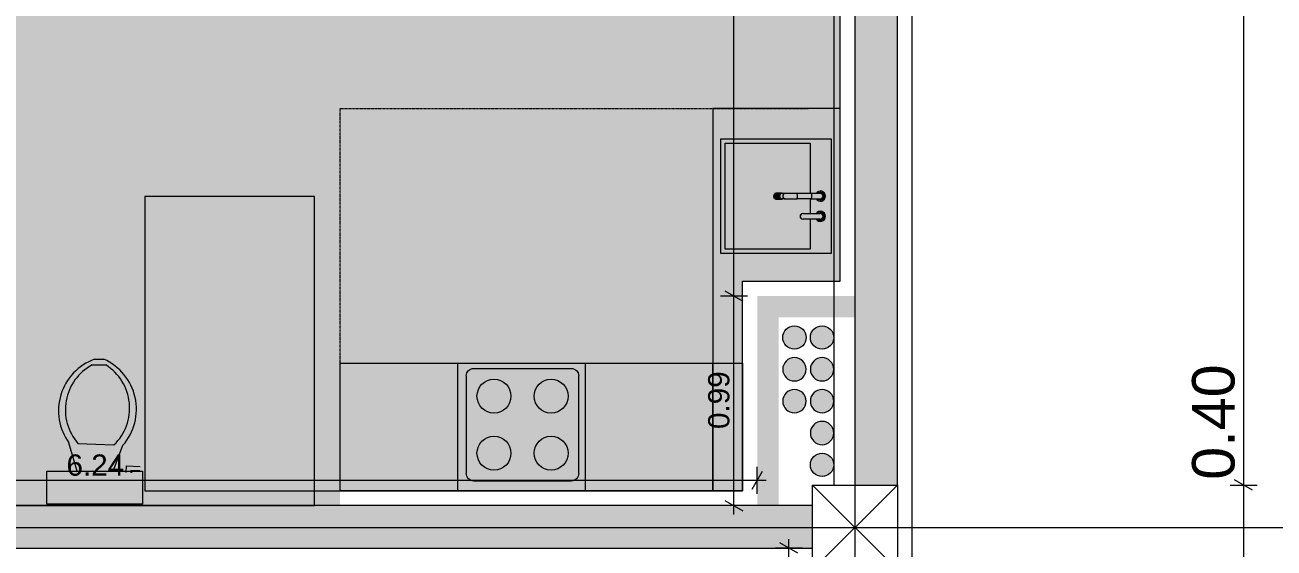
# Model space of a CAD drawing. Header units: millimetres. Extents: x 475616349 to 476941521, y 4620115302 to 4621446928.
# Drawn here: x 476535230 to 476541112, y 4620575239 to 4620577703 of the extents above; entities that cross this region are included whole.
import ezdxf

# ---------------------------------------------------------------- set-up
doc = ezdxf.new("R2010")
doc.units = ezdxf.units.MM
doc.header["$MEASUREMENT"] = 0
doc.linetypes.add('ACAD_ISO02W100', pattern=[7.5, 6, -1.5])
doc.linetypes.add('dash fine 0_25', pattern=[0.5952, 0.2976, -0.2976])
for name, color, linetype, lineweight in [('0_Pen_No__2_Pen_No__7_Pen_No__2_Pen_No__7', 7, 'Continuous', 0), ('0_Pen_No__7_Pen_No__7_Pen_No__7', 7, 'Continuous', 0), ('2D Drafting - General_Pen_No__1_Pen_No__7', 7, 'Continuous', 0), ('2D Drafting - General_Pen_No__250_Pen_No__2_Pen_No__7', 7, 'Continuous', 0), ('2D Drafting - General_Pen_No__250_Pen_No__7_Pen_No__7', 7, 'Continuous', 0), ('G-Anno-Nplt_Pen_No__151', 151, 'Continuous', 0), ('G-Anno-Nplt_Pen_No__4', 7, 'Continuous', 0), ('New_--------AVEJI_MODZRAVI_Pen_No__7', 7, 'Continuous', 0), ('New_--------AVEJI_UDZRAVI_Pen_No__7', 7, 'Continuous', 0), ('New_reg_nak_Pen_No__7', 7, 'Continuous', 0), ('New_zoma_Pen_No__4', 7, 'Continuous', 0), ('New_zoma_Pen_No__7', 7, 'Continuous', 0), ('shaxtebi da milebi_Pen_No__1_Pen_No__1_Pen_No__1', 1, 'Continuous', 0), ('shaxtebi da milebi_Pen_No__5_Pen_No__5_Pen_No__5', 5, 'Continuous', 0), ('zoma_Pen_No__142', 142, 'Continuous', 0), ('zoma_Pen_No__5_Pen_No__5', 5, 'Continuous', 0)]:
    doc.layers.add(name, color=color, linetype=linetype, lineweight=lineweight)
doc.layers.add('New_--aveji_Pen_No__251', color=7, linetype='Continuous', lineweight=0, true_color=0x656565)
doc.layers.add('shaxtebi da milebi_Pen_No__5_Pen_No__5_Pen_No__252', color=7, linetype='Continuous', lineweight=0, true_color=0x666666)
doc.layers.add('New_zoma', color=7, linetype='Continuous')
doc.layers.add('zoma', color=7, linetype='Continuous')
doc.styles.add('GENERATED_STYLE_1', font='arial.ttf')
doc.styles.add('GENERATED_STYLE_2', font='arial.ttf')
doc.dimstyles.new('GENERATED_STYLE__18', dxfattribs={"dimtxt": 100, "dimasz": 64.421331, "dimexe": 0.18, "dimexo": 3, "dimgap": 0.09, "dimtad": 1, "dimtih": 1, "dimtoh": 1, "dimlfac": 0.001, "dimzin": 0, "dimdsep": 46, "dimtxsty": 'GENERATED_STYLE_1', "dimblk": 'ARROWHEAD_2', "dimblk1": 'ARROWHEAD_2', "dimblk2": 'ARROWHEAD_2', "dimcen": 0.09, "dimclrd": 7, "dimclre": 7, "dimclrt": 7, "dimadec": 0, "dimazin": 0, "dimtfac": 1, "dimtdec": 4, "dimtmove": 0, "dimatfit": 3, "dimfxl": 1, "dimtolj": 1, "dimtzin": 0, "dimarcsym": 0})
doc.dimstyles.new('GENERATED_STYLE__19', dxfattribs={"dimtxt": 100, "dimasz": 64.421331, "dimexe": 0.18, "dimexo": 3, "dimgap": 0.09, "dimtad": 1, "dimlfac": 0.001, "dimzin": 0, "dimdsep": 46, "dimtxsty": 'GENERATED_STYLE_1', "dimblk": 'ARROWHEAD_2', "dimblk1": 'ARROWHEAD_2', "dimblk2": 'ARROWHEAD_2', "dimcen": 0.09, "dimclrd": 7, "dimclre": 7, "dimclrt": 7, "dimadec": 0, "dimazin": 0, "dimtfac": 1, "dimtdec": 4, "dimtmove": 0, "dimatfit": 3, "dimfxl": 1, "dimtolj": 1, "dimtzin": 0, "dimarcsym": 0})
doc.dimstyles.new('GENERATED_STYLE__2', dxfattribs={"dimtxt": 200, "dimasz": 64.421331, "dimexe": 0.18, "dimexo": 3, "dimgap": 0.09, "dimtad": 1, "dimlfac": 0.001, "dimzin": 0, "dimdsep": 46, "dimtxsty": 'GENERATED_STYLE_2', "dimblk": 'ARROWHEAD_2', "dimblk1": 'ARROWHEAD_2', "dimblk2": 'ARROWHEAD_2', "dimcen": 0.09, "dimclrd": 142, "dimclre": 142, "dimclrt": 142, "dimadec": 0, "dimazin": 0, "dimtfac": 1, "dimtdec": 4, "dimtmove": 0, "dimatfit": 3, "dimfxl": 1, "dimtolj": 1, "dimtzin": 0, "dimarcsym": 0})

# ---------------------------------------------------------------- blocks, each defined once
blk = doc.blocks.new('*D1650', base_point=(476577134.1, 4620325125.7))
at = {"layer": 'zoma_Pen_No__142', "color": 142, "linetype": 'Continuous', "lineweight": 0, "transparency": 16777216}
for p, q in [((476541011, 4620582011.1), (476540926.2, 4620582060)), ((476540905, 4620582035.6), (476541032.1, 4620582035.6)), ((476540968.6, 4620582035.6), (476540968.6, 4620575535.6)), ((476540905, 4620575535.6), (476541032.1, 4620575535.6)), ((476541011, 4620575511.1), (476540926.2, 4620575560))]:
    blk.add_line(p, q, dxfattribs=at)
at = {"layer": 'zoma_Pen_No__142', "color": 142, "lineweight": 0, "transparency": 16777216, "char_height": 200, "attachment_point": 7, "rotation": 90, "style": 'GENERATED_STYLE_2'}
for s, insert in [('\\A1;{\\pql;\\fArial CYR|b0|i0|c204|p34;6.50}', (476540928.6, 4620578519.5)), ('\\A1;{\\pql;\\fArial CYR|b0|i0|c204|p34;0.40}', (476540928.6, 4620575560.1))]:
    blk.add_mtext(s, dxfattribs=dict(at, insert=insert))
blk = doc.blocks.new('ARROWHEAD_2')
at = {"color": 0, "linetype": 'Continuous', "lineweight": 0}
for p, q in [((0, 0), (-1, 0)), ((-0.378, -0.655), (0.378, 0.655))]:
    blk.add_line(p, q, dxfattribs=at)
blk = doc.blocks.new('*D1651', base_point=(476577134.1, 4620325125.7))
at = {"layer": 'zoma_Pen_No__142', "color": 142, "linetype": 'Continuous', "lineweight": 0, "transparency": 16777216}
for p, q in [((476540905, 4620575535.6), (476541032.1, 4620575535.6)), ((476541011, 4620575511.1), (476540926.2, 4620575560)), ((476540968.6, 4620575535.6), (476540968.6, 4620575135.6)), ((476540905, 4620575135.6), (476541032.1, 4620575135.6)), ((476541011, 4620575111.1), (476540926.2, 4620575160))]:
    blk.add_line(p, q, dxfattribs=at)
blk = doc.blocks.new('*D1760', base_point=(476577134.1, 4620325125.7))
at = {"layer": 'New_zoma_Pen_No__4', "color": 7, "linetype": 'Continuous', "lineweight": 0, "transparency": 16777216}
for p, q in [((476538890.7, 4620575238.8), (476538763.5, 4620575238.8)), ((476538869.5, 4620575214.4), (476538784.7, 4620575263.3)), ((476538827.1, 4620575238.8), (476538827.1, 4620575280.3)), ((476538827.1, 4620574235.8), (476538827.1, 4620575238.8)), ((476538890.7, 4620574235.8), (476538763.5, 4620574235.8)), ((476538784.7, 4620574260.3), (476538869.5, 4620574211.4))]:
    blk.add_line(p, q, dxfattribs=at)
at = {"layer": 'New_zoma_Pen_No__7', "color": 7, "lineweight": 0, "transparency": 16777216, "insert": (476538807.1, 4620574604.3), "char_height": 100, "attachment_point": 7, "rotation": 90, "style": 'GENERATED_STYLE_1'}
blk.add_mtext('\\A1;{\\pql;\\fArial|b0|i0|c0|p34;1.00}', dxfattribs=at)
blk = doc.blocks.new('*D1761', base_point=(476577134.1, 4620325125.7))
at = {"layer": 'New_zoma_Pen_No__4', "color": 7, "linetype": 'Continuous', "lineweight": 0, "transparency": 16777216}
for p, q in [((476532462.8, 4620575600.6), (476532413.9, 4620575515.9)), ((476532438.4, 4620575494.7), (476532438.4, 4620575621.8)), ((476538654.2, 4620575515.9), (476538703.1, 4620575600.6)), ((476538678.6, 4620575494.7), (476538678.6, 4620575621.8)), ((476532396.9, 4620575558.2), (476532438.4, 4620575558.2)), ((476532438.4, 4620575558.2), (476538678.6, 4620575558.2)), ((476538678.6, 4620575558.2), (476538720.1, 4620575558.2))]:
    blk.add_line(p, q, dxfattribs=at)
at = {"layer": 'New_zoma_Pen_No__7', "color": 7, "lineweight": 0, "transparency": 16777216, "insert": (476535425.5, 4620575578.2), "char_height": 100, "attachment_point": 7, "style": 'GENERATED_STYLE_1'}
blk.add_mtext('\\A1;{\\pql;\\fArial|b0|i0|c0|p34;6.24}', dxfattribs=at)
blk = doc.blocks.new('*D1762', base_point=(476577134.1, 4620325125.7))
at = {"layer": 'New_zoma_Pen_No__4', "color": 7, "linetype": 'Continuous', "lineweight": 0, "transparency": 16777216}
for p, q in [((476538631.9, 4620576425.8), (476538504.8, 4620576425.8)), ((476538526, 4620576450.2), (476538610.7, 4620576401.3)), ((476538568.4, 4620575438.8), (476538568.4, 4620576425.8)), ((476538526, 4620575463.3), (476538610.7, 4620575414.4)), ((476538631.9, 4620575438.8), (476538504.8, 4620575438.8)), ((476538568.4, 4620575397.4), (476538568.4, 4620575438.8))]:
    blk.add_line(p, q, dxfattribs=at)
at = {"layer": 'New_zoma_Pen_No__7', "color": 7, "lineweight": 0, "transparency": 16777216, "insert": (476538548.4, 4620575799.3), "char_height": 100, "attachment_point": 7, "rotation": 90, "style": 'GENERATED_STYLE_1'}
blk.add_mtext('\\A1;{\\pql;\\fArial|b0|i0|c0|p34;0.99}', dxfattribs=at)
blk = doc.blocks.new('*D1763', base_point=(476577134.1, 4620325125.7))
at = {"layer": 'New_zoma_Pen_No__4', "color": 7, "linetype": 'Continuous', "lineweight": 0, "transparency": 16777216}
for p, q in [((476538568.4, 4620581135.6), (476538568.4, 4620581177)), ((476538631.9, 4620581135.6), (476538504.8, 4620581135.6)), ((476538610.7, 4620581111.1), (476538526, 4620581160)), ((476538568.4, 4620576425.8), (476538568.4, 4620581135.6)), ((476538631.9, 4620576425.8), (476538504.8, 4620576425.8)), ((476538526, 4620576450.2), (476538610.7, 4620576401.3))]:
    blk.add_line(p, q, dxfattribs=at)
at = {"layer": 'New_zoma_Pen_No__7', "color": 7, "lineweight": 0, "transparency": 16777216, "insert": (476538548.4, 4620578647.6), "char_height": 100, "attachment_point": 7, "rotation": 90, "style": 'GENERATED_STYLE_1'}
blk.add_mtext('\\A1;{\\pql;\\fArial|b0|i0|c0|p34;4.71}', dxfattribs=at)

msp = doc.modelspace()

# ---------------------------------------------------------------- hatches: boundary and pattern name
at = {"layer": '2D Drafting - General_Pen_No__250_Pen_No__2_Pen_No__7', "linetype": 'Continuous', "lineweight": 0}
msp.add_hatch(color=7, dxfattribs=at).paths.add_polyline_path([(476536594.106, 4620576993.967), (476536594.106, 4620576894.243), (476533869.967, 4620576894.243), (476533869.967, 4620576993.967)])
at = {"layer": '2D Drafting - General_Pen_No__250_Pen_No__7_Pen_No__7', "linetype": 'Continuous', "lineweight": 0}
for points in [[(476539138.366, 4620582035.567), (476539338.366, 4620582035.567), (476539338.366, 4620575535.567), (476539138.366, 4620575535.567)], [(476536714.106, 4620576993.967), (476536714.106, 4620575438.825), (476536594.106, 4620575438.825), (476536594.106, 4620576993.967)], [(476538678.645, 4620576425.755), (476538678.645, 4620575438.825), (476538778.645, 4620575438.825), (476538778.645, 4620576325.567), (476539138.366, 4620576325.567), (476539138.366, 4620576425.755)], [(476538938.366, 4620575238.825), (476538938.366, 4620575438.825), (476532438.366, 4620575438.825), (476532438.366, 4620575238.825)]]:
    msp.add_hatch(color=7, dxfattribs=at).paths.add_polyline_path(points)
at = {"layer": 'G-Anno-Nplt_Pen_No__151', "linetype": 'Continuous', "lineweight": 0, "true_color": 0x1f2f3f}
msp.add_hatch(color=169, dxfattribs=at).paths.add_polyline_path([(476532508.366, 4620575508.825), (476533969.692, 4620575508.825), (476533969.692, 4620575438.825), (476536594.106, 4620575438.825), (476536594.106, 4620575508.825), (476538608.645, 4620575508.825), (476538608.645, 4620576495.755), (476539068.366, 4620576495.755), (476539068.366, 4620581065.567), (476535568.184, 4620581065.567), (476535568.184, 4620582165.567), (476532508.366, 4620582165.567), (476532508.366, 4620581965.567), (476532508.366, 4620576879.138)])
at = {"layer": 'shaxtebi da milebi_Pen_No__1_Pen_No__1_Pen_No__1', "linetype": 'Continuous', "lineweight": 0}
msp.add_hatch(color=1, dxfattribs=at).paths.add_polyline_path([(476538983.366, 4620575685.567, 1), (476538983.366, 4620575575.567, 1)])
at = {"layer": 'shaxtebi da milebi_Pen_No__5_Pen_No__5_Pen_No__252', "linetype": 'Continuous', "lineweight": 0, "true_color": 0x666666}
for points in [[(476538798.366, 4620576080.567, 1), (476538908.366, 4620576080.567, 1)], [(476538798.366, 4620575930.567, 1), (476538908.366, 4620575930.567, 1)]]:
    msp.add_hatch(color=251, dxfattribs=at).paths.add_polyline_path(points)
at = {"layer": 'shaxtebi da milebi_Pen_No__5_Pen_No__5_Pen_No__5', "linetype": 'Continuous', "lineweight": 0}
for points in [[(476538853.366, 4620576285.345, -1), (476538853.366, 4620576175.345, -1)], [(476538983.366, 4620576285.345, -1), (476538983.366, 4620576175.345, -1)], [(476538928.366, 4620576080.567, 1), (476539038.366, 4620576080.567, 1)], [(476538928.366, 4620575930.567, 1), (476539038.366, 4620575930.567, 1)], [(476538928.366, 4620575780.567, 1), (476539038.366, 4620575780.567, 1)]]:
    msp.add_hatch(color=5, dxfattribs=at).paths.add_polyline_path(points)

# ---------------------------------------------------------------- linework, layer by layer
at = {"layer": '0_Pen_No__2_Pen_No__7_Pen_No__2_Pen_No__7', "color": 7, "linetype": 'Continuous', "lineweight": 0, "flags": 128}
msp.add_lwpolyline([(476536594.106, 4620575508.825), (476536594.106, 4620576894.243), (476535794.294, 4620576894.243), (476535794.294, 4620575508.825)], close=True, dxfattribs=at)
at = {"layer": '0_Pen_No__7_Pen_No__7_Pen_No__7', "color": 7, "linetype": 'Continuous', "lineweight": 0}
for p, q in [((476535475.254, 4620575601.489), (476535437.119, 4620575733.665)), ((476535479.513, 4620575731.811), (476535649.088, 4620575724.398)), ((476535645.163, 4620575601.489), (476535691.482, 4620575722.545)), ((476535707.119, 4620575594.436), (476535708.509, 4620575626.232)), ((476535708.509, 4620575626.232), (476535772.1, 4620575623.452)), ((476535728.779, 4620575604.108), (476535728.316, 4620575593.51)), ((476535771.173, 4620575602.255), (476535728.779, 4620575604.108)), ((476535733.448, 4620575593.285), (476535733.911, 4620575603.884))]:
    msp.add_line(p, q, dxfattribs=at)
at = {"layer": '0_Pen_No__7_Pen_No__7_Pen_No__7', "color": 7, "linetype": 'Continuous', "lineweight": 0, "flags": 128}
for points in [[(476535557.902, 4620576128.25), (476535600.992, 4620576128.25)], [(476535545.689, 4620576100.951), (476535610.85, 4620576100.951)]]:
    msp.add_lwpolyline(points, dxfattribs=at)
msp.add_lwpolyline([(476535783.756, 4620575445.447), (476535333.319, 4620575445.447), (476535333.319, 4620575601.489), (476535783.756, 4620575601.489)], close=True, dxfattribs=at)
at = {"layer": '0_Pen_No__7_Pen_No__7_Pen_No__7', "color": 7, "linetype": 'Continuous', "lineweight": 0}
for centre, radius, start, end in [((476535645.927, 4620575885.526), 258.193, 109.9335377, 216.0275219), ((476535496.721, 4620575892.049), 258.192, 318.9659147, 66.1808083), ((476535660.569, 4620575889.917), 240.373, 118.5498249, 221.1289039), ((476535482.518, 4620575897.702), 240.373, 313.864539, 57.7317146)]:
    msp.add_arc(centre, radius, start, end, dxfattribs=at)
at = {"layer": '2D Drafting - General_Pen_No__1_Pen_No__7', "color": 7, "linetype": 'Continuous', "lineweight": 0}
for p, q in [((476539338.366, 4620575135.567), (476538938.366, 4620575535.567)), ((476538938.366, 4620575135.567), (476539338.366, 4620575535.567))]:
    msp.add_line(p, q, dxfattribs=at)
at = {"layer": '2D Drafting - General_Pen_No__1_Pen_No__7', "color": 7, "linetype": 'Continuous', "lineweight": 0, "flags": 128}
for points in [[(476539338.366, 4620575535.567), (476539338.366, 4620582035.567), (476539038.366, 4620582035.567), (476539038.366, 4620575535.567)], [(476539338.366, 4620575135.567), (476538938.366, 4620575135.567), (476538938.366, 4620575535.567), (476539338.366, 4620575535.567)]]:
    msp.add_lwpolyline(points, close=True, dxfattribs=at)
at = {"layer": '2D Drafting - General_Pen_No__250_Pen_No__7_Pen_No__7', "color": 7, "linetype": 'Continuous', "lineweight": 0, "flags": 128}
msp.add_lwpolyline([(476538938.366, 4620575238.825), (476538938.366, 4620575438.825), (476532438.366, 4620575438.825), (476532438.366, 4620575238.825)], close=True, dxfattribs=at)
at = {"layer": 'G-Anno-Nplt_Pen_No__4', "color": 7, "linetype": 'Continuous', "lineweight": 0, "flags": 128}
msp.add_lwpolyline([(476532508.366, 4620575508.825), (476533969.692, 4620575508.825), (476533969.692, 4620575438.825), (476536594.106, 4620575438.825), (476536594.106, 4620575508.825), (476538608.645, 4620575508.825), (476538608.645, 4620576495.755), (476539068.366, 4620576495.755), (476539068.366, 4620581065.567), (476535568.184, 4620581065.567), (476535568.184, 4620582165.567), (476532508.366, 4620582165.567), (476532508.366, 4620581965.567), (476532508.366, 4620576879.138)], close=True, dxfattribs=at)
at = {"layer": 'New_--------AVEJI_MODZRAVI_Pen_No__7', "color": 7, "linetype": 'dash fine 0_25', "lineweight": 0}
msp.add_lwpolyline([(476536714.106, 4620576108.824), (476536714.106, 4620577308.824), (476538918.665, 4620577308.825)], dxfattribs=at)
at = {"layer": 'New_--------AVEJI_UDZRAVI_Pen_No__7', "color": 7, "linetype": 'Continuous', "lineweight": 0}
for p, q in [((476538468.367, 4620576108.825), (476538608.645, 4620576108.824)), ((476537308.21, 4620576049.557), (476537308.21, 4620575590.29)), ((476537343.384, 4620576084.732), (476537802.652, 4620576084.732)), ((476537837.861, 4620575590.289), (476537837.861, 4620576049.557)), ((476537343.384, 4620575555.115), (476537802.652, 4620575555.115))]:
    msp.add_line(p, q, dxfattribs=at)
msp.add_lwpolyline([(476539068.366, 4620576495.755), (476539068.366, 4620577308.825), (476538468.366, 4620577308.825), (476538468.366, 4620576108.825)], dxfattribs=at)
for points in [[(476538468.368, 4620576108.825), (476538468.368, 4620575508.825), (476536714.106, 4620575508.824), (476536714.106, 4620576108.824)], [(476537268.368, 4620575508.824), (476537268.368, 4620576108.824), (476537868.368, 4620576108.824), (476537868.368, 4620575508.824)], [(476538468.368, 4620576108.825), (476538608.645, 4620576108.825), (476538608.645, 4620575508.825), (476538468.368, 4620575508.825)]]:
    msp.add_lwpolyline(points, close=True, dxfattribs=at)
for centre in [(476537438.593, 4620575954.383), (476537707.478, 4620575954.383), (476537438.592, 4620575685.463), (476537707.478, 4620575685.463)]:
    msp.add_circle(centre, 80, dxfattribs=at)
for points in [[(476537308.21, 4620576049.557), (476537308.21, 4620576068.988), (476537323.954, 4620576084.732), (476537343.384, 4620576084.732)], [(476537802.652, 4620576084.732), (476537822.082, 4620576084.732), (476537837.861, 4620576068.987), (476537837.861, 4620576049.557)], [(476537343.384, 4620575555.115), (476537323.954, 4620575555.115), (476537308.21, 4620575570.859), (476537308.21, 4620575590.289)], [(476537837.861, 4620575590.289), (476537837.861, 4620575570.859), (476537822.082, 4620575555.115), (476537802.686, 4620575555.115)]]:
    msp.add_open_spline(points, degree=3, dxfattribs=at)
at = {"layer": 'New_--aveji_Pen_No__251', "color": 251, "linetype": 'Continuous', "lineweight": 0, "true_color": 0x656565}
for p, q in [((476538779.608, 4620576894.027), (476538755.645, 4620576894.027)), ((476538755.646, 4620576898.328), (476538779.609, 4620576898.328)), ((476538755.875, 4620576892.728), (476538779.838, 4620576892.728)), ((476538779.839, 4620576899.627), (476538755.876, 4620576899.627)), ((476538756.171, 4620576896.176), (476538781.822, 4620576896.176)), ((476538757.033, 4620576901.042), (476538782.684, 4620576901.042)), ((476538757.033, 4620576891.309), (476538782.684, 4620576891.309)), ((476538781.302, 4620576888.755), (476538757.339, 4620576888.755)), ((476538757.341, 4620576903.6), (476538781.304, 4620576903.6)), ((476538757.341, 4620576903.599), (476538781.309, 4620576903.599)), ((476538757.994, 4620576887.654), (476538781.957, 4620576887.654)), ((476538781.959, 4620576904.701), (476538757.996, 4620576904.701)), ((476538759.486, 4620576905.168), (476538785.137, 4620576905.168)), ((476538759.486, 4620576887.184), (476538785.137, 4620576887.184)), ((476538784.663, 4620576884.612), (476538760.7, 4620576884.612)), ((476538760.702, 4620576907.742), (476538784.665, 4620576907.742)), ((476538760.702, 4620576907.739), (476538784.67, 4620576907.739)), ((476538761.679, 4620576883.876), (476538785.643, 4620576883.876)), ((476538785.645, 4620576908.477), (476538761.682, 4620576908.477)), ((476538789.178, 4620576882.23), (476538765.215, 4620576882.23)), ((476538765.217, 4620576910.119), (476538789.185, 4620576910.119)), ((476538765.218, 4620576910.123), (476538789.181, 4620576910.123)), ((476538766.371, 4620576881.971), (476538790.334, 4620576881.971)), ((476538790.337, 4620576910.381), (476538766.374, 4620576910.381)), ((476538794.161, 4620576881.971), (476538770.198, 4620576881.971)), ((476538790.338, 4620576910.381), (476538794.164, 4620576910.381)), ((476538790.346, 4620576910.377), (476538794.167, 4620576910.377)), ((476538809.601, 4620576909.056), (476538794.881, 4620576909.056)), ((476538809.601, 4620576883.296), (476538794.881, 4620576883.296)), ((476538864.722, 4620576909.056), (476538809.601, 4620576909.056)), ((476538809.601, 4620576883.296), (476538864.722, 4620576883.296)), ((476538932.763, 4620576909.056), (476538864.722, 4620576909.056)), ((476538932.763, 4620576883.296), (476538864.722, 4620576883.296)), ((476538926.798, 4620576883.296), (476538926.798, 4620576813.985)), ((476538975.234, 4620576909.056), (476538932.763, 4620576909.056)), ((476538932.763, 4620576883.296), (476538975.234, 4620576883.296)), ((476538893.768, 4620576813.985), (476538892.344, 4620576813.985)), ((476538893.768, 4620576813.985), (476538975.234, 4620576813.985)), ((476538892.344, 4620576788.226), (476538893.768, 4620576788.226)), ((476538975.234, 4620576788.226), (476538893.768, 4620576788.226))]:
    msp.add_line(p, q, dxfattribs=at)
msp.add_lwpolyline([(476539026.534, 4620576626.1), (476538506.534, 4620576626.1), (476538506.534, 4620577166.214), (476539026.534, 4620577166.215)], close=True, dxfattribs=at)
msp.add_lwpolyline([(476538926.798, 4620576788.226), (476538926.798, 4620576646.1), (476538526.534, 4620576646.1), (476538526.534, 4620577146.214), (476538926.798, 4620577146.215), (476538926.798, 4620576909.056)], dxfattribs=at)
at = {"layer": 'New_--aveji_Pen_No__251', "color": 251, "linetype": 'ACAD_ISO02W100', "lineweight": 0, "true_color": 0x656565}
for points in [[(476537868.368, 4620576108.824), (476537868.368, 4620575508.824)], [(476538468.368, 4620576108.825), (476538468.368, 4620575508.825)]]:
    msp.add_lwpolyline(points, dxfattribs=at)
at = {"layer": 'New_--aveji_Pen_No__251', "color": 251, "linetype": 'Continuous', "lineweight": 0, "true_color": 0x656565}
for centre, radius, start, end in [((476538975.234, 4620576896.176), 23.813, 0.0000362, 147.2581729), ((476538975.234, 4620576896.176), 23.813, 212.7418999, 0.0000361), ((476538975.234, 4620576896.176), 23.805, 0.0000362, 147.2449472), ((476538975.234, 4620576896.176), 23.805, 212.7551256, 0.000036), ((476538975.234, 4620576896.176), 23.778, 0.0000362, 147.2033057), ((476538975.234, 4620576896.176), 23.778, 212.7967672, 0.0000361), ((476538975.234, 4620576896.176), 23.724, 0.0000358, 147.1196815), ((476538975.234, 4620576896.176), 23.724, 212.8803916, 0.0000364), ((476538975.234, 4620576896.176), 23.635, 0.0000355, 146.9799262), ((476538975.234, 4620576896.176), 23.635, 213.0201475, 0.0000361), ((476538975.234, 4620576896.176), 23.146, 0.0000361, 146.1888402), ((476538975.234, 4620576896.176), 23.146, 213.8112328, 0.0000362), ((476538975.234, 4620576896.176), 17.327, 0.0000351, 131.9831285), ((476538975.234, 4620576896.176), 17.327, 228.0169448, 0.0000369), ((476538975.234, 4620576896.176), 16.761, 0.0000355, 129.788961), ((476538975.234, 4620576896.176), 16.761, 230.2111124, 0.0000368), ((476538975.234, 4620576896.176), 16.55, 0.000036, 128.9028684), ((476538975.234, 4620576896.176), 16.55, 231.0972052, 0.000036), ((476538975.234, 4620576896.176), 16.328, 0.0000367, 127.9264474), ((476538975.234, 4620576896.176), 16.328, 232.0736236, 0.0000363), ((476538975.234, 4620576896.176), 15.483, 0.0000348, 123.7122974), ((476538975.234, 4620576896.176), 15.483, 236.2877775, 0.0000359), ((476538975.234, 4620576896.176), 13.402, 0.0000362, 106.0509302), ((476538975.234, 4620576896.176), 13.402, 253.9491439, 0.0000359), ((476538975.234, 4620576896.176), 12.88, 0.0000369, 90.0000374), ((476538975.234, 4620576896.176), 12.88, 270.0000368, 0.0000352), ((476538975.234, 4620576801.105), 23.813, 0.0000362, 147.2581731), ((476538975.234, 4620576801.105), 23.805, 0.0000362, 147.2449473), ((476538975.234, 4620576801.105), 23.778, 0.0000361, 147.2033058), ((476538975.234, 4620576801.105), 23.724, 0.0000357, 147.1196808), ((476538975.234, 4620576801.105), 23.635, 0.0000366, 146.9799249), ((476538975.234, 4620576801.105), 23.146, 0.0000361, 146.1888401), ((476538975.234, 4620576801.105), 17.327, 0.0000364, 131.9831287), ((476538975.234, 4620576801.105), 16.761, 0.0000352, 129.7889613), ((476538975.234, 4620576801.105), 16.55, 0.0000368, 128.902866), ((476538975.234, 4620576801.105), 16.328, 0.0000367, 127.9264474), ((476538975.234, 4620576801.105), 15.483, 0.0000357, 123.7122948), ((476538975.234, 4620576801.105), 13.402, 0.0000362, 106.0509302), ((476538975.234, 4620576801.105), 12.88, 270.0000371, 90.0000371), ((476538975.234, 4620576801.105), 23.813, 212.7418999, 0.0000361), ((476538975.234, 4620576801.105), 23.805, 212.7551258, 0.000036), ((476538975.234, 4620576801.105), 23.778, 212.7967672, 0.0000361), ((476538975.234, 4620576801.105), 23.724, 212.8803915, 0.0000364), ((476538975.234, 4620576801.105), 23.635, 213.0201467, 0.0000361), ((476538975.234, 4620576801.105), 23.146, 213.8112329, 0.000036), ((476538975.234, 4620576801.105), 17.327, 228.0169436, 0.0000369), ((476538975.234, 4620576801.105), 16.761, 230.2111124, 0.0000368), ((476538975.234, 4620576801.105), 16.55, 231.0972052, 0.000036), ((476538975.234, 4620576801.105), 16.328, 232.0736237, 0.0000361), ((476538975.234, 4620576801.105), 15.483, 236.2877779, 0.0000356), ((476538975.234, 4620576801.105), 13.402, 253.9491439, 0.0000359)]:
    msp.add_arc(centre, radius, start, end, dxfattribs=at)
for centre, major_axis, ratio, start_param, end_param in [((476538765.656, 4620576896.176), (0, 11.65), 0.88988826, 0.9648204, 2.17642924), ((476538768.286, 4620576896.176), (0, 14.367), 0.88988826, 1.72091869, 1.81312414), ((476538768.286, 4620576896.176), (0, 14.367), 0.88988826, 1.3282196, 1.42042504), ((476538768.286, 4620576896.176), (0, 14.367), 0.88988826, 2.11361776, 2.2058232), ((476538768.286, 4620576896.176), (0, 14.367), 0.88988826, 0.9355205, 1.02772595), ((476538765.656, 4620576896.176), (0, 11.65), 0.88988826, 2.43308372, 2.52259947), ((476538765.656, 4620576896.176), (0, 11.65), 0.88988826, 0.61887298, 0.70821417), ((476538768.286, 4620576896.176), (0, 14.367), 0.88988826, 2.50631687, 2.5985223), ((476538768.286, 4620576896.176), (0, 14.367), 0.88988826, 0.54282141, 0.63502684), ((476538768.286, 4620576896.176), (0, 14.367), 0.88988826, 2.89901593, 2.99122141), ((476538768.286, 4620576896.176), (0, 14.367), 0.88988826, 0.15012233, 0.24232779), ((476538792.249, 4620576896.176), (0, 14.367), 0.88988826, 1.72091868, 1.81312412), ((476538792.249, 4620576896.176), (0, 14.367), 0.88988826, 1.3282196, 1.42042505), ((476538792.839, 4620576896.176), (0, 13.515), 0.88988826, 1.25878866, 1.48977933), ((476538792.839, 4620576896.176), (0, 13.515), 0.88988826, 1.65148773, 1.88247841), ((476538792.249, 4620576896.176), (0, 14.367), 0.88988826, 2.11361776, 2.2058232), ((476538792.249, 4620576896.176), (0, 14.367), 0.88988826, 0.93552055, 1.02772596), ((476538793.056, 4620576896.176), (0, 12.82), 0.88988826, 1.18963234, 1.55921017), ((476538793.056, 4620576896.176), (0, 12.82), 0.88988826, 1.58233144, 1.95190925), ((476538792.839, 4620576896.176), (0, 13.515), 0.88988826, 2.04418681, 2.27517749), ((476538792.839, 4620576896.176), (0, 13.515), 0.88988826, 0.86608959, 1.09708024), ((476538793.056, 4620576896.176), (0, 12.82), 0.88988826, 0.79693323, 1.16651106), ((476538793.056, 4620576896.176), (0, 12.82), 0.88988826, 1.97503055, 2.34460838), ((476538794.881, 4620576896.176), (0, 12.88), 0.88988826, -0.00000006, 1.57079633), ((476538794.881, 4620576896.176), (0, 12.88), 0.88988826, 1.57079633, 3.14159265), ((476538792.249, 4620576896.176), (0, 14.367), 0.88988826, 2.50631687, 2.5985223), ((476538792.249, 4620576896.176), (0, 14.367), 0.88988826, 0.54282142, 0.6350269), ((476538792.839, 4620576896.176), (0, 13.515), 0.88988826, 2.4368859, 2.66787657), ((476538792.839, 4620576896.176), (0, 13.515), 0.88988826, 0.4733905, 0.70438114), ((476538793.056, 4620576896.176), (0, 12.82), 0.88988826, 0.40423412, 0.77381198), ((476538793.056, 4620576896.176), (0, 12.82), 0.88988826, 2.36772964, 2.73730748), ((476538793.056, 4620576896.176), (0, 12.82), 0.88988826, 2.7604287, 3.13000653), ((476538793.056, 4620576896.176), (0, 12.82), 0.88988826, 0.01153504, 0.38111292), ((476538792.839, 4620576896.176), (0, 13.515), 0.88988826, 2.82958499, 3.06057563), ((476538792.839, 4620576896.176), (0, 13.515), 0.88988826, 0.08069142, 0.31168208), ((476538792.249, 4620576896.176), (0, 14.367), 0.88988826, 2.89901593, 2.99122134), ((476538792.249, 4620576896.176), (0, 14.367), 0.88988826, 0.15012233, 0.24232779), ((476538793.056, 4620576896.176), (0, 12.82), 0.88988826, 3.15312784, 3.19250082), ((476538793.056, 4620576896.176), (0, 12.82), 0.88988826, 6.23227716, 6.27159912), ((476538792.839, 4620576896.176), (0, 13.515), 0.88988826, 3.22228408, 3.44953173), ((476538792.839, 4620576896.176), (0, 13.515), 0.88988826, 5.97524624, 6.20216827), ((476538792.249, 4620576896.176), (0, 14.367), 0.88988826, 3.29171502, 3.38392047), ((476538792.249, 4620576896.176), (0, 14.367), 0.88988826, 6.04060856, 6.13281403), ((476538809.601, 4620576896.176), (0, 12.88), 0.88988826, 0.00000002, 1.57079632), ((476538809.601, 4620576896.176), (0, 12.88), 0.88988826, 1.57079633, 3.14159265), ((476538864.722, 4620576896.176), (0, 12.88), 0.23905575, 4.71238898, 6.28318537), ((476538864.722, 4620576896.176), (0, 12.88), 0.23905575, 3.14159241, 4.71238898), ((476538932.763, 4620576896.176), (0, 12.88), 0.23905575, 4.71238898, 6.28318537), ((476538932.763, 4620576896.176), (0, 12.88), 0.23905575, 3.14159271, 4.71238898), ((476538892.344, 4620576801.105), (0, 12.88), 0.98480506, 6.28318517, 9.42477782), ((476538893.768, 4620576801.105), (0, 12.88), 0.98480799, -0.00000006, 3.14159267)]:
    msp.add_ellipse(centre, major_axis=major_axis, ratio=ratio, start_param=start_param, end_param=end_param, dxfattribs=at)
for points in [[(476538755.645, 4620576894.027), (476538755.669, 4620576894.396), (476538755.699, 4620576894.753), (476538755.736, 4620576895.099)], [(476538755.736, 4620576897.257), (476538755.7, 4620576897.603), (476538755.67, 4620576897.96), (476538755.647, 4620576898.328)], [(476538755.736, 4620576895.099), (476538755.863, 4620576895.435), (476538755.989, 4620576895.761), (476538756.116, 4620576896.079)], [(476538756.116, 4620576896.273), (476538755.989, 4620576896.592), (476538755.863, 4620576896.92), (476538755.736, 4620576897.257)], [(476538755.876, 4620576899.627), (476538756.008, 4620576899.87), (476538756.143, 4620576900.105), (476538756.281, 4620576900.333)], [(476538756.28, 4620576892.023), (476538756.142, 4620576892.251), (476538756.008, 4620576892.486), (476538755.876, 4620576892.728)], [(476538756.116, 4620576896.079), (476538756.135, 4620576896.111), (476538756.153, 4620576896.144), (476538756.171, 4620576896.176)], [(476538756.171, 4620576896.176), (476538756.153, 4620576896.208), (476538756.135, 4620576896.241), (476538756.116, 4620576896.273)], [(476538756.949, 4620576891.374), (476538756.729, 4620576891.584), (476538756.506, 4620576891.801), (476538756.28, 4620576892.023)], [(476538756.281, 4620576900.333), (476538756.506, 4620576900.554), (476538756.729, 4620576900.769), (476538756.949, 4620576900.978)], [(476538756.949, 4620576900.978), (476538756.977, 4620576901), (476538757.005, 4620576901.021), (476538757.033, 4620576901.042)], [(476538757.033, 4620576891.309), (476538757.005, 4620576891.331), (476538756.977, 4620576891.352), (476538756.949, 4620576891.374)], [(476538757.015, 4620576890.029), (476538757.011, 4620576890.428), (476538757.011, 4620576890.816), (476538757.015, 4620576891.194)], [(476538757.015, 4620576901.158), (476538757.012, 4620576901.537), (476538757.012, 4620576901.926), (476538757.016, 4620576902.326)], [(476538757.015, 4620576891.194), (476538757.021, 4620576891.233), (476538757.027, 4620576891.271), (476538757.033, 4620576891.309)], [(476538757.016, 4620576902.326), (476538757.114, 4620576902.737), (476538757.222, 4620576903.162), (476538757.341, 4620576903.599)], [(476538757.033, 4620576901.042), (476538757.027, 4620576901.081), (476538757.021, 4620576901.119), (476538757.015, 4620576901.158)], [(476538757.339, 4620576888.755), (476538757.22, 4620576889.193), (476538757.112, 4620576889.617), (476538757.015, 4620576890.029)], [(476538757.996, 4620576904.701), (476538758.184, 4620576904.781), (476538758.375, 4620576904.859), (476538758.567, 4620576904.934)], [(476538758.565, 4620576887.421), (476538758.375, 4620576887.496), (476538758.186, 4620576887.574), (476538758, 4620576887.654)], [(476538759.387, 4620576887.205), (476538759.117, 4620576887.275), (476538758.843, 4620576887.347), (476538758.565, 4620576887.421)], [(476538758.567, 4620576904.934), (476538758.845, 4620576905.007), (476538759.118, 4620576905.078), (476538759.387, 4620576905.147)], [(476538759.387, 4620576905.147), (476538759.42, 4620576905.154), (476538759.453, 4620576905.161), (476538759.486, 4620576905.168)], [(476538759.486, 4620576887.184), (476538759.453, 4620576887.191), (476538759.42, 4620576887.198), (476538759.387, 4620576887.205)], [(476538759.486, 4620576905.168), (476538759.494, 4620576905.207), (476538759.502, 4620576905.246), (476538759.51, 4620576905.284)], [(476538759.509, 4620576887.068), (476538759.501, 4620576887.106), (476538759.493, 4620576887.145), (476538759.486, 4620576887.184)], [(476538759.51, 4620576905.284), (476538759.641, 4620576905.665), (476538759.779, 4620576906.057), (476538759.925, 4620576906.46)], [(476538759.922, 4620576885.895), (476538759.777, 4620576886.297), (476538759.64, 4620576886.687), (476538759.509, 4620576887.068)], [(476538760.7, 4620576884.612), (476538760.425, 4620576885.053), (476538760.166, 4620576885.481), (476538759.922, 4620576885.895)], [(476538759.925, 4620576906.46), (476538760.169, 4620576906.873), (476538760.428, 4620576907.3), (476538760.702, 4620576907.739)], [(476538763.579, 4620576908.477), (476538763.723, 4620576908.658), (476538763.87, 4620576908.841), (476538764.02, 4620576909.027)], [(476538764.017, 4620576883.326), (476538763.867, 4620576883.512), (476538763.72, 4620576883.696), (476538763.576, 4620576883.876)], [(476538765.215, 4620576882.23), (476538764.796, 4620576882.606), (476538764.396, 4620576882.972), (476538764.017, 4620576883.326)], [(476538764.02, 4620576909.027), (476538764.399, 4620576909.38), (476538764.798, 4620576909.744), (476538765.217, 4620576910.119)], [(476538780.851, 4620576895.086), (476538780.457, 4620576894.744), (476538780.043, 4620576894.391), (476538779.608, 4620576894.027)], [(476538779.615, 4620576898.328), (476538780.047, 4620576897.965), (476538780.459, 4620576897.612), (476538780.851, 4620576897.27)], [(476538781.393, 4620576900.325), (476538780.898, 4620576900.099), (476538780.38, 4620576899.867), (476538779.839, 4620576899.627)], [(476538779.844, 4620576892.73), (476538780.383, 4620576892.49), (476538780.899, 4620576892.257), (476538781.391, 4620576892.031)], [(476538780.851, 4620576897.27), (476538781.127, 4620576896.946), (476538781.393, 4620576896.631), (476538781.648, 4620576896.324)], [(476538781.648, 4620576896.028), (476538781.393, 4620576895.722), (476538781.127, 4620576895.409), (476538780.851, 4620576895.086)], [(476538782.135, 4620576890.014), (476538781.873, 4620576889.607), (476538781.596, 4620576889.187), (476538781.302, 4620576888.755)], [(476538781.309, 4620576903.599), (476538781.601, 4620576903.167), (476538781.877, 4620576902.748), (476538782.136, 4620576902.342)], [(476538781.391, 4620576892.031), (476538781.762, 4620576891.818), (476538782.121, 4620576891.61), (476538782.466, 4620576891.407)], [(476538782.466, 4620576900.945), (476538782.121, 4620576900.744), (476538781.763, 4620576900.537), (476538781.393, 4620576900.325)], [(476538781.648, 4620576896.324), (476538781.707, 4620576896.275), (476538781.765, 4620576896.225), (476538781.822, 4620576896.176)], [(476538781.822, 4620576896.176), (476538781.765, 4620576896.127), (476538781.707, 4620576896.077), (476538781.648, 4620576896.028)], [(476538783.677, 4620576904.931), (476538783.129, 4620576904.857), (476538782.557, 4620576904.78), (476538781.959, 4620576904.701)], [(476538781.962, 4620576887.656), (476538782.558, 4620576887.576), (476538783.129, 4620576887.499), (476538783.674, 4620576887.424)], [(476538782.136, 4620576902.342), (476538782.287, 4620576901.957), (476538782.431, 4620576901.583), (476538782.567, 4620576901.219)], [(476538782.567, 4620576891.134), (476538782.43, 4620576890.77), (476538782.286, 4620576890.397), (476538782.135, 4620576890.014)], [(476538782.466, 4620576891.407), (476538782.539, 4620576891.375), (476538782.612, 4620576891.342), (476538782.684, 4620576891.309)], [(476538782.684, 4620576901.042), (476538782.612, 4620576901.01), (476538782.539, 4620576900.978), (476538782.466, 4620576900.945)], [(476538782.567, 4620576901.219), (476538782.606, 4620576901.16), (476538782.645, 4620576901.101), (476538782.684, 4620576901.042)], [(476538782.684, 4620576891.309), (476538782.645, 4620576891.251), (476538782.606, 4620576891.192), (476538782.567, 4620576891.134)], [(476538783.674, 4620576887.424), (476538784.096, 4620576887.353), (476538784.503, 4620576887.284), (476538784.896, 4620576887.216)], [(476538784.897, 4620576905.136), (476538784.504, 4620576905.07), (476538784.097, 4620576905.001), (476538783.677, 4620576904.931)], [(476538784.67, 4620576907.739), (476538784.809, 4620576907.305), (476538784.936, 4620576906.883), (476538785.051, 4620576906.475)], [(476538785.048, 4620576885.88), (476538784.931, 4620576885.47), (476538784.803, 4620576885.047), (476538784.663, 4620576884.612)], [(476538784.896, 4620576887.216), (476538784.977, 4620576887.205), (476538785.057, 4620576887.195), (476538785.137, 4620576887.184)], [(476538785.137, 4620576905.168), (476538785.057, 4620576905.157), (476538784.977, 4620576905.147), (476538784.897, 4620576905.136)], [(476538785.051, 4620576906.475), (476538785.065, 4620576906.088), (476538785.076, 4620576905.712), (476538785.083, 4620576905.345)], [(476538785.083, 4620576887.007), (476538785.075, 4620576886.641), (476538785.063, 4620576886.265), (476538785.048, 4620576885.88)], [(476538785.083, 4620576905.345), (476538785.101, 4620576905.286), (476538785.119, 4620576905.227), (476538785.137, 4620576905.168)], [(476538785.137, 4620576887.184), (476538785.119, 4620576887.125), (476538785.101, 4620576887.066), (476538785.083, 4620576887.007)], [(476538787.356, 4620576908.205), (476538786.811, 4620576908.293), (476538786.241, 4620576908.384), (476538785.645, 4620576908.477)], [(476538785.646, 4620576883.88), (476538786.24, 4620576883.972), (476538786.809, 4620576884.062), (476538787.352, 4620576884.149)], [(476538787.352, 4620576884.149), (476538787.772, 4620576884.231), (476538788.177, 4620576884.311), (476538788.568, 4620576884.389)], [(476538788.569, 4620576907.963), (476538788.179, 4620576908.041), (476538787.774, 4620576908.122), (476538787.356, 4620576908.205)], [(476538788.568, 4620576884.389), (476538788.649, 4620576884.402), (476538788.729, 4620576884.415), (476538788.808, 4620576884.427)], [(476538788.808, 4620576907.925), (476538788.729, 4620576907.937), (476538788.649, 4620576907.95), (476538788.569, 4620576907.963)], [(476538788.808, 4620576884.427), (476538788.81, 4620576884.377), (476538788.811, 4620576884.326), (476538788.812, 4620576884.276)], [(476538788.813, 4620576908.076), (476538788.811, 4620576908.025), (476538788.81, 4620576907.975), (476538788.808, 4620576907.925)], [(476538788.812, 4620576884.276), (476538788.924, 4620576883.963), (476538789.036, 4620576883.642), (476538789.147, 4620576883.313)], [(476538789.151, 4620576909.04), (476538789.038, 4620576908.71), (476538788.926, 4620576908.389), (476538788.813, 4620576908.076)], [(476538789.147, 4620576883.313), (476538789.165, 4620576882.963), (476538789.175, 4620576882.602), (476538789.178, 4620576882.23)], [(476538789.185, 4620576910.119), (476538789.181, 4620576909.749), (476538789.17, 4620576909.389), (476538789.151, 4620576909.04)], [(476538791.87, 4620576909.647), (476538791.382, 4620576909.884), (476538790.871, 4620576910.129), (476538790.337, 4620576910.381)], [(476538790.337, 4620576881.975), (476538790.87, 4620576882.226), (476538791.379, 4620576882.469), (476538791.866, 4620576882.705)], [(476538791.866, 4620576882.705), (476538792.231, 4620576882.928), (476538792.584, 4620576883.145), (476538792.924, 4620576883.357)], [(476538792.924, 4620576908.995), (476538792.585, 4620576909.207), (476538792.234, 4620576909.424), (476538791.87, 4620576909.647)], [(476538792.924, 4620576883.357), (476538792.989, 4620576883.388), (476538793.054, 4620576883.419), (476538793.119, 4620576883.449)], [(476538793.119, 4620576908.902), (476538793.054, 4620576908.933), (476538792.99, 4620576908.964), (476538792.924, 4620576908.995)], [(476538793.146, 4620576883.445), (476538793.16, 4620576883.415), (476538793.174, 4620576883.386), (476538793.188, 4620576883.357)], [(476538793.188, 4620576908.995), (476538793.174, 4620576908.966), (476538793.16, 4620576908.936), (476538793.146, 4620576908.907)], [(476538793.813, 4620576909.647), (476538793.602, 4620576909.424), (476538793.394, 4620576909.207), (476538793.188, 4620576908.995)], [(476538793.188, 4620576883.357), (476538793.392, 4620576883.145), (476538793.599, 4620576882.928), (476538793.809, 4620576882.704)], [(476538793.809, 4620576882.704), (476538793.93, 4620576882.467), (476538794.048, 4620576882.223), (476538794.161, 4620576881.971)], [(476538794.167, 4620576910.377), (476538794.053, 4620576910.126), (476538793.935, 4620576909.883), (476538793.813, 4620576909.647)], [(476538795.318, 4620576882.232), (476538795.735, 4620576882.598), (476538796.133, 4620576882.952), (476538796.511, 4620576883.296)], [(476538796.513, 4620576909.056), (476538796.135, 4620576909.4), (476538795.737, 4620576909.756), (476538795.32, 4620576910.122)]]:
    msp.add_open_spline(points, degree=3, dxfattribs=at)
at = {"layer": 'New_reg_nak_Pen_No__7', "color": 7, "linetype": 'Continuous', "lineweight": 0, "flags": 128}
msp.add_lwpolyline([(476538238.365, 4620565435.567), (476538238.365, 4620565365.577), (476539408.42, 4620565365.567), (476539408.265, 4620582505.567), (476538938.365, 4620582505.563), (476538938.366, 4620582435.567)], dxfattribs=at)
at = {"layer": 'shaxtebi da milebi_Pen_No__1_Pen_No__1_Pen_No__1', "color": 1, "linetype": 'Continuous', "lineweight": 0, "flags": 128}
msp.add_lwpolyline([(476538983.366, 4620575685.567, -1), (476538983.366, 4620575575.567, -1)], format="xyb", close=True, dxfattribs=at)
at = {"layer": 'shaxtebi da milebi_Pen_No__5_Pen_No__5_Pen_No__252', "color": 251, "linetype": 'Continuous', "lineweight": 0, "true_color": 0x666666, "flags": 128}
for points in [[(476538798.366, 4620576080.567, 1), (476538908.366, 4620576080.567, 1)], [(476538798.366, 4620575930.567, 1), (476538908.366, 4620575930.567, 1)]]:
    msp.add_lwpolyline(points, format="xyb", close=True, dxfattribs=at)
at = {"layer": 'shaxtebi da milebi_Pen_No__5_Pen_No__5_Pen_No__5', "color": 5, "linetype": 'Continuous', "lineweight": 0, "flags": 128}
for points in [[(476538853.366, 4620576285.345, -1), (476538853.366, 4620576175.345, -1)], [(476538983.366, 4620576285.345, -1), (476538983.366, 4620576175.345, -1)], [(476538928.366, 4620576080.567, 1), (476539038.366, 4620576080.567, 1)], [(476538928.366, 4620575930.567, 1), (476539038.366, 4620575930.567, 1)], [(476538928.366, 4620575780.567, 1), (476539038.366, 4620575780.567, 1)]]:
    msp.add_lwpolyline(points, format="xyb", close=True, dxfattribs=at)
at = {"layer": 'zoma_Pen_No__5_Pen_No__5', "color": 5, "linetype": 'Continuous', "lineweight": 0}
for p, q in [((476539138.366, 4620585945.164), (476539138.366, 4620561234.358)), ((476493657.815, 4620575335.567), (476543544.196, 4620575335.567)), ((476493657.815, 4620575335.567), (476543544.196, 4620575335.567))]:
    msp.add_line(p, q, dxfattribs=at)

# ---------------------------------------------------------------- dimensions: what is measured, and where the dimension line sits
at = {"layer": 'New_zoma', "color": 7, "linetype": 'Continuous', "lineweight": 0}
for base, p1, p2, picture, middle in [((476538568.366, 4620581135.567), (476538678.645, 4620576425.755), (476539138.366, 4620581135.567), '*D1763', (476538498.366, 4620578777.515)), ((476538568.366, 4620576425.755), (476538678.645, 4620575438.825), (476538678.645, 4620576425.755), '*D1762', (476538498.366, 4620575929.143)), ((476538827.081, 4620575238.825), (476539408.41, 4620574235.822), (476538938.366, 4620575238.825), '*D1760', (476538757.081, 4620574734.177))]:
    dim = msp.add_linear_dim(base=base, p1=p1, p2=p2, angle=90, dimstyle='GENERATED_STYLE__19', dxfattribs=at)
    dim.commit()
    dim.dimension.update_dxf_attribs({"geometry": picture, "text_midpoint": middle, "dimtype": 160, "text_rotation": 90})
dim = msp.add_linear_dim(base=(476538678.645, 4620575558.244), p1=(476532438.366, 4620575438.825), p2=(476538678.645, 4620575438.825), dimstyle='GENERATED_STYLE__18', dxfattribs=at)
dim.commit()
dim.dimension.update_dxf_attribs({"geometry": '*D1761', "text_midpoint": (476535555.359, 4620575628.244), "dimtype": 160})
at = {"layer": 'zoma', "color": 142, "linetype": 'Continuous', "lineweight": 0}
for base, p1, p2, picture, middle in [((476540968.575, 4620575535.567), (476539338.366, 4620582035.567), (476539338.366, 4620575535.567), '*D1650', (476540828.575, 4620578779.274)), ((476540968.575, 4620575135.567), (476539338.366, 4620575535.567), (476539338.366, 4620575135.567), '*D1651', (476540828.575, 4620575819.829))]:
    dim = msp.add_linear_dim(base=base, p1=p1, p2=p2, angle=270, dimstyle='GENERATED_STYLE__2', dxfattribs=at)
    dim.commit()
    dim.dimension.update_dxf_attribs({"geometry": picture, "text_midpoint": middle, "dimtype": 160, "text_rotation": 90})

doc.saveas('drawing.dxf')
